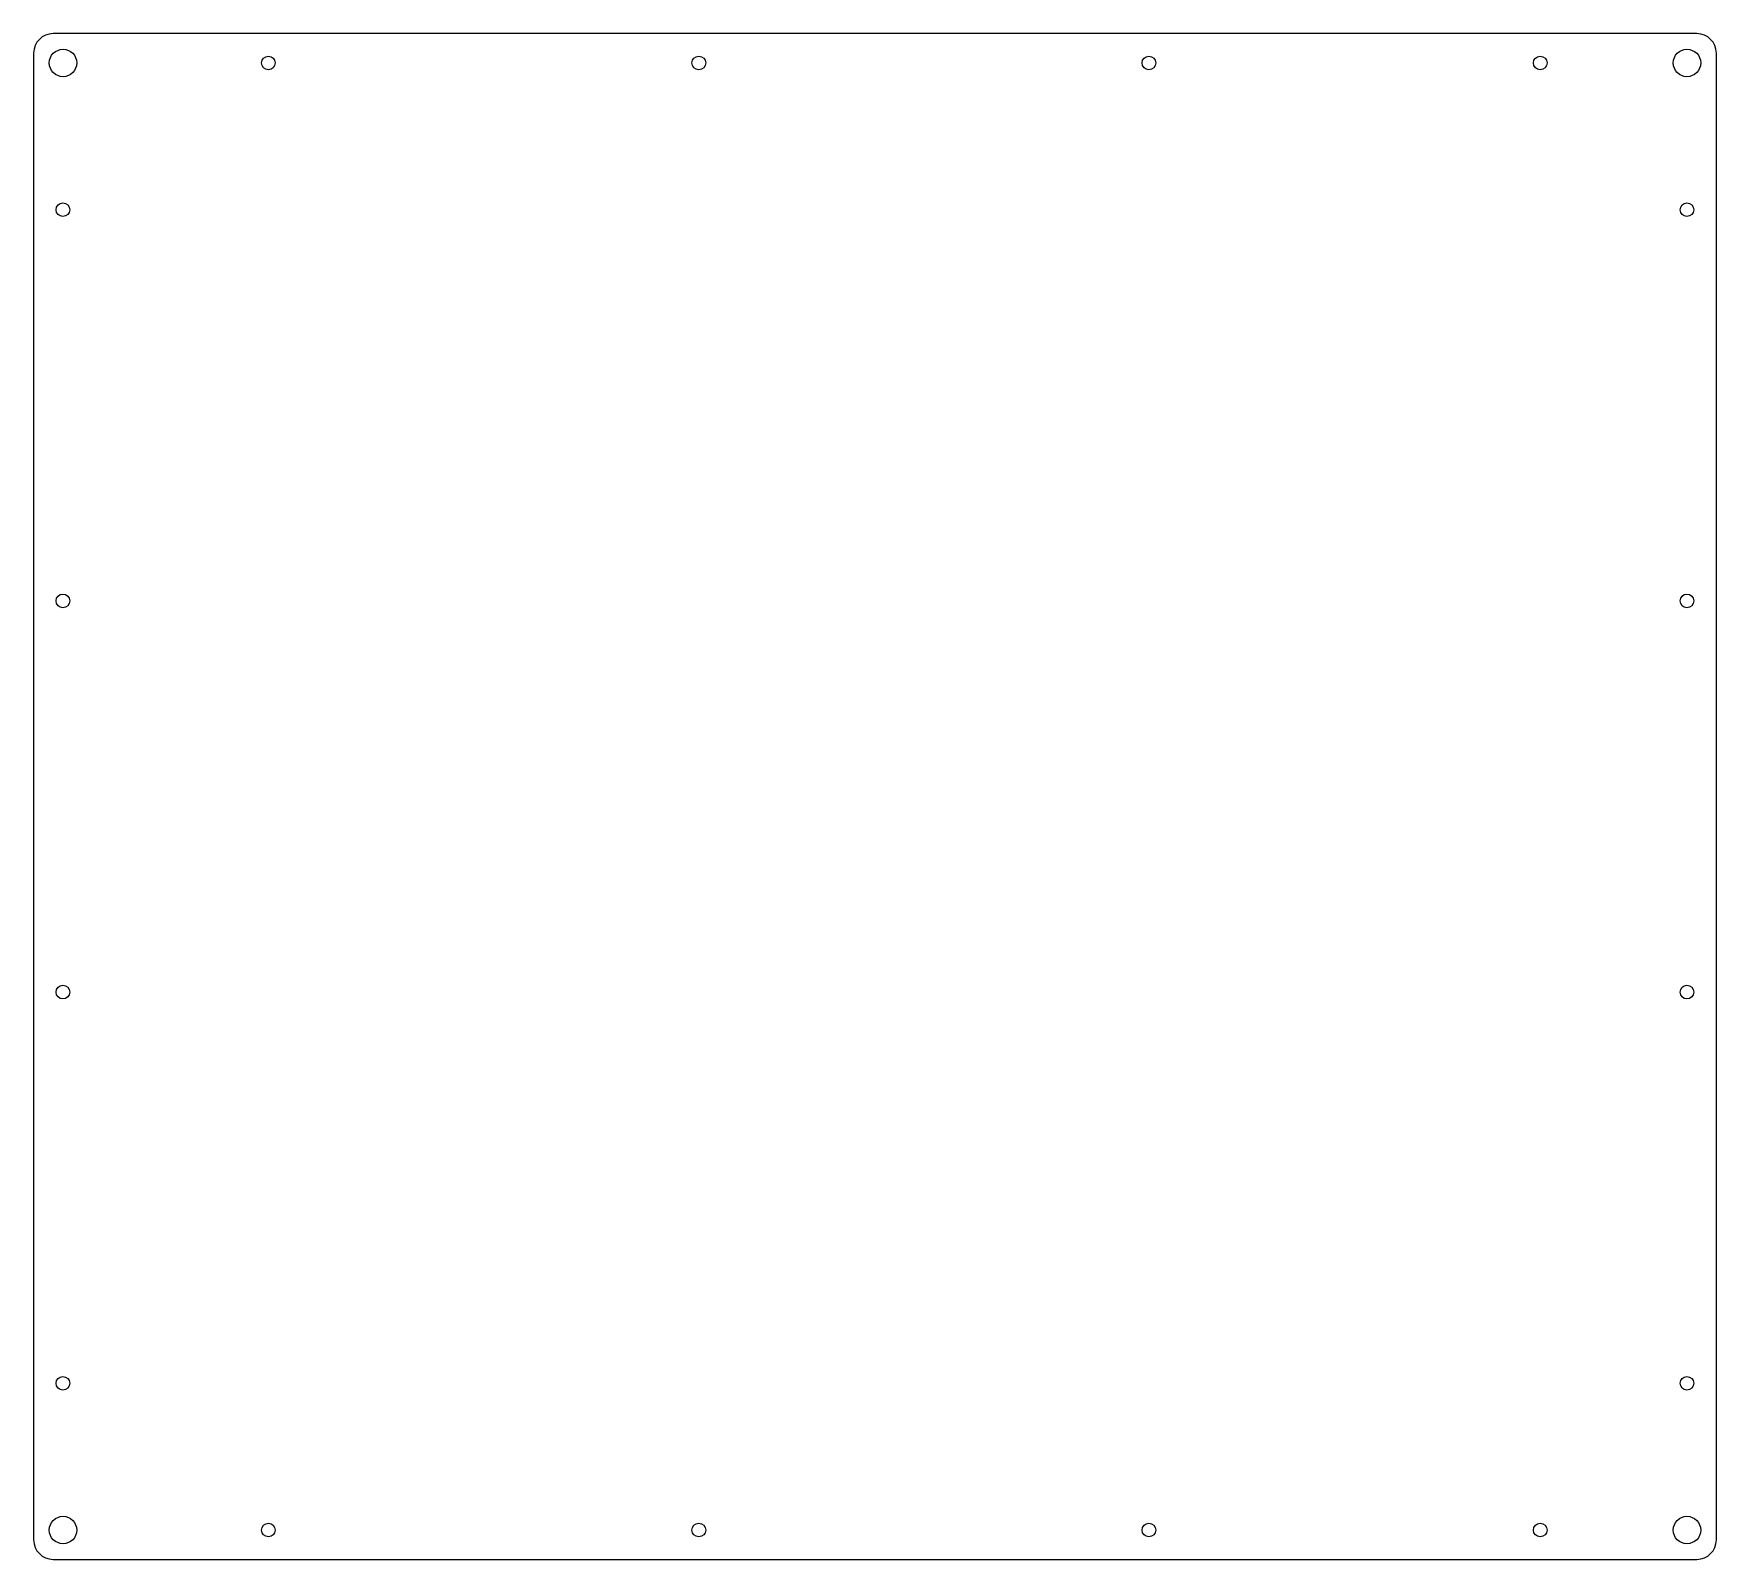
# Model space of a CAD drawing. Header units: millimetres. Extents: x -255 to 175, y -165 to 225.
import ezdxf

# ---------------------------------------------------------------- set-up
doc = ezdxf.new("R2010")
doc.units = ezdxf.units.MM
doc.layers.add('Back_v1', color=254, linetype='Continuous')

msp = doc.modelspace()

# ---------------------------------------------------------------- linework, layer by layer
at = {"layer": 'Back_v1'}
for p, q in [((169.97, 225, -207.33), (-250, 225, -207.33)), ((-250, 225, -207.33), (-250, 225, -213.68)), ((169.97, 225, -213.68), (-250, 225, -213.68)), ((169.97, 225, -213.68), (169.97, 225, -207.33)), ((-255, 220, -207.33), (-255, -160, -207.33)), ((-255, 220, -213.68), (-255, 220, -207.33)), ((-255, 220, -213.68), (-255, -160, -213.68)), ((174.97, -160, -207.33), (174.97, 220, -207.33)), ((174.97, 220, -207.33), (174.97, 220, -213.68)), ((174.97, -160, -213.68), (174.97, 220, -213.68)), ((-244, 217.5, -207.33), (-244, 217.5, -213.68)), ((-193.28, 217.5, -213.68), (-193.28, 217.5, -207.33)), ((-83.28, 217.5, -213.68), (-83.28, 217.5, -207.33)), ((31.72, 217.5, -213.68), (31.72, 217.5, -207.33)), ((131.72, 217.5, -213.68), (131.72, 217.5, -207.33)), ((170.97, 217.5, -207.33), (170.97, 217.5, -213.68)), ((-245.78, 180, -213.68), (-245.78, 180, -207.33)), ((169.22, 180, -213.68), (169.22, 180, -207.33)), ((-245.78, 80, -213.68), (-245.78, 80, -207.33)), ((169.22, 80, -213.68), (169.22, 80, -207.33)), ((-245.78, -20, -213.68), (-245.78, -20, -207.33)), ((169.22, -20, -213.68), (169.22, -20, -207.33)), ((-245.78, -120, -213.68), (-245.78, -120, -207.33)), ((169.22, -120, -213.68), (169.22, -120, -207.33)), ((-244, -157.5, -207.33), (-244, -157.5, -213.68)), ((-193.28, -157.5, -213.68), (-193.28, -157.5, -207.33)), ((-83.28, -157.5, -213.68), (-83.28, -157.5, -207.33)), ((31.72, -157.5, -213.68), (31.72, -157.5, -207.33)), ((131.72, -157.5, -213.68), (131.72, -157.5, -207.33)), ((170.97, -157.5, -207.33), (170.97, -157.5, -213.68)), ((-255, -160, -207.33), (-255, -160, -213.68)), ((174.97, -160, -207.33), (174.97, -160, -213.68)), ((-250, -165, -207.33), (169.97, -165, -207.33)), ((-250, -165, -213.68), (-250, -165, -207.33)), ((-250, -165, -213.68), (169.97, -165, -213.68)), ((169.97, -165, -213.68), (169.97, -165, -207.33))]:
    msp.add_line(p, q, dxfattribs=at)
for centre, radius in [((-247.5, 217.5, -207.33), 3.5), ((-247.5, 217.5, -213.68), 3.5), ((167.47, 217.5, -207.33), 3.5), ((167.47, 217.5, -213.68), 3.5), ((-195.03, 217.5, -207.33), 1.75), ((-195.03, 217.5, -213.68), 1.75), ((-85.03, 217.5, -207.33), 1.75), ((-85.03, 217.5, -213.68), 1.75), ((29.97, 217.5, -207.33), 1.75), ((29.97, 217.5, -213.68), 1.75), ((129.97, 217.5, -207.33), 1.75), ((129.97, 217.5, -213.68), 1.75), ((-247.53, 180, -207.33), 1.75), ((-247.53, 180, -213.68), 1.75), ((167.47, 180, -207.33), 1.75), ((167.47, 180, -213.68), 1.75), ((-247.53, 80, -207.33), 1.75), ((-247.53, 80, -213.68), 1.75), ((167.47, 80, -207.33), 1.75), ((167.47, 80, -213.68), 1.75), ((-247.53, -20, -207.33), 1.75), ((-247.53, -20, -213.68), 1.75), ((167.47, -20, -207.33), 1.75), ((167.47, -20, -213.68), 1.75), ((-247.53, -120, -207.33), 1.75), ((-247.53, -120, -213.68), 1.75), ((167.47, -120, -207.33), 1.75), ((167.47, -120, -213.68), 1.75), ((-247.5, -157.5, -207.33), 3.5), ((-247.5, -157.5, -213.68), 3.5), ((167.47, -157.5, -207.33), 3.5), ((167.47, -157.5, -213.68), 3.5), ((-195.03, -157.5, -207.33), 1.75), ((-195.03, -157.5, -213.68), 1.75), ((-85.03, -157.5, -207.33), 1.75), ((-85.03, -157.5, -213.68), 1.75), ((29.97, -157.5, -207.33), 1.75), ((29.97, -157.5, -213.68), 1.75), ((129.97, -157.5, -207.33), 1.75), ((129.97, -157.5, -213.68), 1.75)]:
    msp.add_circle(centre, radius, dxfattribs=at)
for centre, start, end in [((-250, 220, -207.33), 90, 180), ((-250, 220, -213.68), 90, 180), ((169.97, 220, -207.33), 360, 450), ((169.97, 220, -213.68), 360, 450), ((-250, -160, -207.33), 180, 270), ((-250, -160, -213.68), 180, 270), ((169.97, -160, -207.33), 270, 360), ((169.97, -160, -213.68), 270, 360)]:
    msp.add_arc(centre, 5, start, end, dxfattribs=at)

doc.saveas('drawing.dxf')
